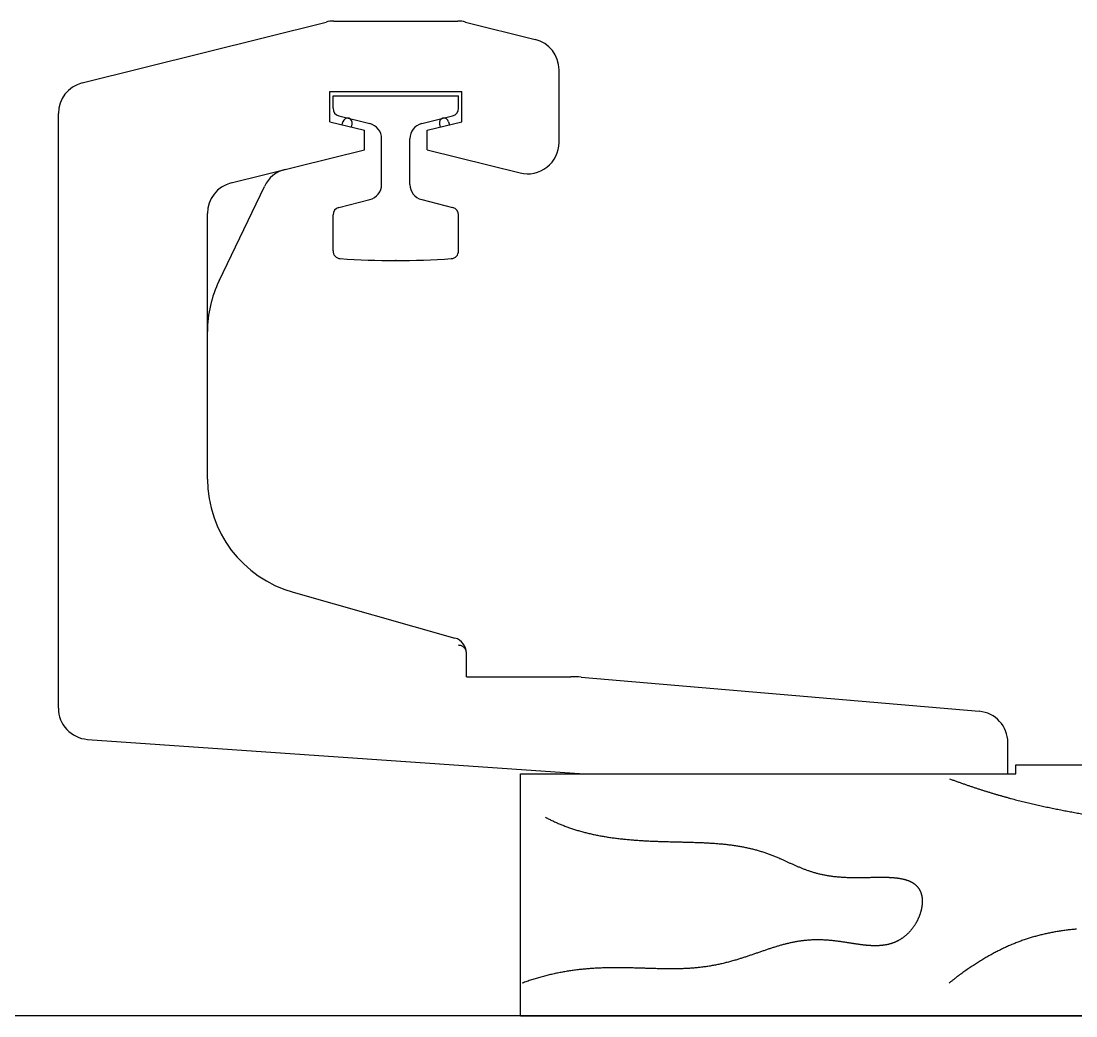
# Model space of a CAD drawing. Extents: x -17.4 to 61.4, y -22.6 to 16.1.
# Drawn here: x 13.443 to 14.114, y 0.879 to 1.513 of the extents above; entities that cross this region are included whole.
import ezdxf

# ---------------------------------------------------------------- set-up
doc = ezdxf.new("R2010")
doc.units = 0
doc.header["$LTSCALE"] = 2
doc.linetypes.add('POINTILLE', pattern=[0.25, 0, -0.25])
doc.layers.get('0').update_dxf_attribs({"linetype": 'CONTINUOUS'})

# ---------------------------------------------------------------- blocks, each defined once
blk = doc.blocks.new('TRAV_BOIS_1ISO')
at = {"color": 7, "linetype": 'Continuous'}
for p, q in [((-1419.037887, 322.7), (-1339.962113, 322.7)), ((-1579.350713, 283.237322), (-1423.8886, 322.10285)), ((-1335.1114, 322.10285), (-1290.649287, 310.987322)), ((-1275.5, 245.315528), (-1275.5, 291.584472)), ((-1421.5, 258.546118), (-1421.5, 277.7)), ((-1421.5, 277.7), (-1337.5, 277.7)), ((-1337.5, 258.546118), (-1337.5, 277.7)), ((-1419.5, 275), (-1339.5, 275)), ((-1419.5, 267.103882), (-1419.5, 275)), ((-1339.5, 267.103882), (-1339.5, 275)), ((-1594.5, -115.298772), (-1594.5, 263.834472)), ((-1415.712678, 262.25317), (-1396.074644, 257.343661)), ((-1362.925356, 257.343661), (-1343.287322, 262.25317)), ((-1421.5, 258.546118), (-1399.5, 253.046118)), ((-1413.623106, 256.576894), (-1413.138034, 258.517179)), ((-1407.802251, 255.121681), (-1407.317179, 257.061966)), ((-1359.5, 253.046118), (-1337.5, 258.546118)), ((-1351.682821, 257.061966), (-1351.197749, 255.121681)), ((-1345.861966, 258.517179), (-1345.376894, 256.576894)), ((-1399.5, 240.7), (-1399.5, 253.046118)), ((-1359.5, 240.7), (-1359.5, 253.046118)), ((-1388.5, 218.557764), (-1388.5, 247.642236)), ((-1370.5, 218.557764), (-1370.5, 247.642236)), ((-1484.350713, 219.487322), (-1399.5, 240.7)), ((-1359.5, 240.7), (-1300.350713, 225.912678)), ((-1492.117645, 157.147713), (-1463.248545, 217.307902)), ((-1415.712678, 203.94683), (-1396.074644, 208.856339)), ((-1362.925356, 208.856339), (-1343.287322, 203.94683)), ((-1499.5, 30.7), (-1499.5, 200.084472)), ((-1419.5, 176.238924), (-1419.5, 199.096118)), ((-1339.5, 176.238924), (-1339.5, 199.096118)), ((-1444.937023, -41.461819), (-1341.775064, -70.678424)), ((-1334.5, -95.3), (-1334.5, -80.3)), ((-1334.5, -95.3), (-1267.901748, -95.3)), ((-1261.481181, -95.57533), (-1007.787849, -117.373421)), ((-1575.890451, -135.250379), (-1259.5, -157.3)), ((-989.5, -157.3), (-989.5, -137.3)), ((-984.5, -151.598558), (-830.393971, -151.598558)), ((-984.5, -157.3), (-984.5, -151.598558)), ((-1300, -311.598558), (-1300, -157.3)), ((-1300, -157.3), (-984.5, -157.3)), ((-1259.5, -157.3), (-989.5, -157.3)), ((-1300, -311.598558), (0, -311.598558))]:
    blk.add_line(p, q, dxfattribs=at)
for points in [[(-1026.587688, -160.433717, 0.001028), (-1024.5366, -161.186504, 0.001041), (-1022.4956, -161.926018, 0.001055), (-1020.464686, -162.652261, 0.001068), (-1018.443854, -163.365237, 0.001082), (-1016.433098, -164.064952, 0.001095), (-1014.432408, -164.751415, 0.001108), (-1012.441765, -165.424643, 0.001121), (-1010.461148, -166.084657, 0.001133), (-1008.490526, -166.731486, 0.001145), (-1006.529861, -167.365166, 0.001156), (-1004.579102, -167.985743, 0.001166), (-1002.638192, -168.593273, 0.001176), (-1000.707058, -169.187823, 0.001184), (-998.785617, -169.769472, 0.001192), (-996.87377, -170.338312, 0.001197), (-994.971403, -170.894451, 0.001202), (-993.078389, -171.438009, 0.001204), (-991.194579, -171.969124, 0.001205), (-989.319808, -172.487952, 0.001203), (-987.453894, -172.994666, 0.001199), (-985.59663, -173.489458, 0.001193), (-983.74779, -173.972542, 0.001184), (-981.907127, -174.44415, 0.001172), (-980.074366, -174.904539, 0.001157), (-978.24921, -175.353989, 0.001138), (-976.431337, -175.792804, 0.001116), (-974.620397, -176.221312, 0.00109), (-972.81601, -176.639869, 0.00106), (-971.017771, -177.048858, 0.001026), (-969.225242, -177.448689, 0.000987), (-967.437954, -177.839804, 0.000944), (-965.655406, -178.222672, 0.000901), (-963.865705, -178.600171, 0.000848), (-962.079685, -178.970371, 0.00079), (-960.296736, -179.333845, 0.000728), (-958.516217, -179.691196, 0.000662), (-956.73746, -180.04305, 0.000593), (-954.959777, -180.390055, 0.000521), (-953.182453, -180.732879, 0.000447), (-951.404762, -181.072203, 0.000371), (-949.625959, -181.408726, 0.000293), (-947.845287, -181.743153, 0.000215), (-946.061982, -182.0762, 0.000136), (-944.275274, -182.408584, 0.000058), (-942.484387, -182.741027, -0.00002), (-940.688549, -183.074248, -0.000096)], [(-945.86478, -256.247767, 0.001795), (-947.348101, -256.394699, 0.001874), (-948.820309, -256.551449, 0.001952), (-950.281806, -256.718379, 0.002028), (-951.733007, -256.895848, 0.002103), (-953.174342, -257.084213, 0.002176), (-954.60625, -257.283826, 0.002247), (-956.029179, -257.495037, 0.002314), (-957.443587, -257.718188, 0.002379), (-958.849934, -257.95362, 0.00244), (-960.248687, -258.201666, 0.002498), (-961.640314, -258.462654, 0.002552), (-963.025282, -258.736905, 0.002602), (-964.404059, -259.024734, 0.002648), (-965.777109, -259.326447, 0.002689), (-967.144889, -259.642343, 0.002725), (-968.507852, -259.972714, 0.002757), (-969.866441, -260.317841, 0.002784), (-971.221089, -260.677996, 0.002807), (-972.572218, -261.053442, 0.002824), (-973.920235, -261.444431, 0.002838), (-975.265531, -261.851206, 0.002791), (-976.582467, -262.265646, 0.002796), (-977.897483, -262.695693, 0.002797), (-979.210897, -263.141543, 0.002794), (-980.523011, -263.603381, 0.002788), (-981.834111, -264.081383, 0.002779), (-983.144466, -264.575714, 0.002767), (-984.454331, -265.086531, 0.002753), (-985.763944, -265.613981, 0.002735), (-987.073531, -266.158201, 0.002716), (-988.383302, -266.719323, 0.002694), (-989.693455, -267.297466, 0.002671), (-991.004172, -267.892744, 0.002646), (-992.315627, -268.505262, 0.002619), (-993.627977, -269.135118, 0.002592), (-994.941371, -269.782402, 0.002563), (-996.255943, -270.447199, 0.002533), (-997.57182, -271.129585, 0.002502), (-998.889116, -271.829631, 0.002471), (-1000.207936, -272.5474, 0.00244), (-1001.528374, -273.282952, 0.002407), (-1002.850518, -274.03634, 0.002375), (-1004.174444, -274.80761, 0.002342), (-1005.500223, -275.596807, 0.00231), (-1006.827915, -276.403967, 0.002277), (-1008.157576, -277.229125, 0.002245), (-1009.489252, -278.072309, 0.002212), (-1010.822986, -278.933546, 0.00218), (-1012.158813, -279.812856, 0.002148), (-1013.496762, -280.710258, 0.002116), (-1014.836859, -281.625768, 0.002085), (-1016.179125, -282.559398, 0.002054), (-1017.523575, -283.511158, 0.002024), (-1018.870222, -284.481057, 0.001994), (-1020.219077, -285.4691, 0.001964), (-1021.570146, -286.475291, 0.001935), (-1022.923433, -287.499633, 0.001906), (-1024.278942, -288.542128, 0.001877), (-1025.636674, -289.602777, 0.001849), (-1026.996629, -290.681581)], [(-1284.016354, -184.970206, 0.003178), (-1282.906217, -185.556742, 0.003158), (-1281.785127, -186.131012, 0.003137), (-1280.653083, -186.693015, 0.003114), (-1279.510086, -187.242753, 0.003091), (-1278.356139, -187.780228, 0.003066), (-1277.191244, -188.305443, 0.003041), (-1276.015407, -188.818405, 0.003014), (-1274.828634, -189.319118, 0.002986), (-1273.630936, -189.807595, 0.002957), (-1272.422322, -190.283845, 0.002927), (-1271.202809, -190.747885, 0.002896), (-1269.972414, -191.199733, 0.002863), (-1268.731159, -191.639412, 0.00283), (-1267.479069, -192.066947, 0.002795), (-1266.216174, -192.48237, 0.002758), (-1264.942508, -192.885716, 0.002721), (-1263.658111, -193.277024, 0.002683), (-1262.363025, -193.656342, 0.002643), (-1261.057302, -194.02372, 0.002602), (-1259.740997, -194.379216, 0.00256), (-1258.414172, -194.722894, 0.002517), (-1257.076896, -195.054824, 0.002473), (-1255.729242, -195.375085, 0.002428), (-1254.371295, -195.683761, 0.002382), (-1253.003143, -195.980946, 0.002334), (-1251.624885, -196.266739, 0.002286), (-1250.236625, -196.541251, 0.002237), (-1248.838479, -196.804599, 0.002186), (-1247.430569, -197.056911, 0.002135), (-1246.013028, -197.298322, 0.002083), (-1244.585997, -197.52898, 0.00203), (-1243.149626, -197.749041, 0.001975), (-1241.704079, -197.958671, 0.00192), (-1240.249525, -198.158047, 0.001864), (-1238.786149, -198.347359, 0.001807), (-1237.314143, -198.526807, 0.00175), (-1235.833713, -198.696602, 0.001691), (-1234.345074, -198.856968, 0.001631), (-1232.848457, -199.008141, 0.00157), (-1231.344101, -199.150371, 0.001509), (-1229.832261, -199.28392, 0.001446), (-1228.313203, -199.409063, 0.001382), (-1226.787207, -199.526089, 0.001318), (-1225.254568, -199.635303, 0.001252), (-1223.715592, -199.737022, 0.001185), (-1222.170602, -199.831579, 0.001116), (-1220.619935, -199.919322, 0.001047), (-1219.063942, -200.000614, 0.000976), (-1217.50299, -200.075834, 0.000903), (-1215.937461, -200.145377, 0.000829), (-1214.367754, -200.209656, 0.000754), (-1212.794284, -200.269098, 0.000676), (-1211.217482, -200.32415, 0.000597), (-1209.637795, -200.375275, 0.000516), (-1208.055691, -200.422952, 0.000432), (-1206.471651, -200.467683, 0.000346), (-1204.886176, -200.509983, 0.000249), (-1203.363656, -200.548793, 0.000165), (-1201.840767, -200.586348, 0.000079), (-1200.317997, -200.623155, -0.000009), (-1198.795848, -200.65973, -0.000098), (-1197.27483, -200.696603, -0.00019), (-1195.755465, -200.734311, -0.000283), (-1194.23828, -200.773402, -0.000378), (-1192.723807, -200.814427, -0.000475), (-1191.212585, -200.857944, -0.000573), (-1189.705153, -200.904513, -0.000672), (-1188.202049, -200.954694, -0.000773), (-1186.703814, -201.009047, -0.000875), (-1185.210982, -201.068132, -0.000978), (-1183.724083, -201.132501, -0.001082), (-1182.243644, -201.202703, -0.001188), (-1180.770181, -201.27928, -0.001294), (-1179.3042, -201.362765, -0.0014), (-1177.846198, -201.453677, -0.001508), (-1176.396656, -201.552528, -0.001615), (-1174.956043, -201.659812, -0.001723), (-1173.52481, -201.776009, -0.00183), (-1172.10339, -201.901582, -0.001937), (-1170.692196, -202.036972, -0.002043), (-1169.29162, -202.182604, -0.002148), (-1167.90203, -202.338876, -0.002251), (-1166.52377, -202.506165, -0.002352), (-1165.157157, -202.684822, -0.00245), (-1163.802479, -202.875168, -0.002545), (-1162.459995, -203.077498, -0.002636), (-1161.129931, -203.292074, -0.002722), (-1159.812482, -203.519126, -0.002802), (-1158.507804, -203.758851, -0.002876), (-1157.21602, -204.011409, -0.002943), (-1155.937213, -204.276923, -0.003002), (-1154.671425, -204.555475, -0.003051), (-1153.418658, -204.847109, -0.00309), (-1152.178867, -205.151824, -0.003117), (-1150.951966, -205.469577, -0.003132), (-1149.73782, -205.800277, -0.003133), (-1148.536245, -206.143785, -0.003119), (-1147.347006, -206.499916, -0.003089), (-1146.169818, -206.868431, -0.003042), (-1145.004341, -207.249038, -0.002976), (-1143.85018, -207.641393, -0.002892), (-1142.706882, -208.045095, -0.002788), (-1141.573936, -208.459684, -0.002662), (-1140.45077, -208.884643, -0.002515), (-1139.33675, -209.319391, -0.002346), (-1138.231179, -209.763287, -0.002154), (-1137.133293, -210.215624, -0.001938), (-1136.04226, -210.675629, -0.0017), (-1134.957182, -211.142461, -0.001198), (-1134.071986, -211.529369, -0.001009), (-1133.189568, -211.919715, -0.000809), (-1132.309328, -212.312935, -0.000599), (-1131.430641, -212.708437, -0.000381), (-1130.552857, -213.105607, -0.000155), (-1129.675304, -213.503809, 0.000076), (-1128.797293, -213.902389, 0.000312), (-1127.918118, -214.300677, 0.00055), (-1127.03706, -214.697991, 0.000789), (-1126.153391, -215.093637, 0.001029), (-1125.266375, -215.486916, 0.001266), (-1124.37527, -215.877122, 0.0015), (-1123.479336, -216.26355, 0.001729), (-1122.57783, -216.645494, 0.001951), (-1121.670015, -217.022251, 0.002166), (-1120.75516, -217.393126, 0.002371), (-1119.832545, -217.757432, 0.002565), (-1118.901462, -218.114494, 0.002747), (-1117.961215, -218.463653, 0.002916), (-1117.011129, -218.804264, 0.003071), (-1116.050551, -219.135707, 0.00321), (-1115.078847, -219.45738, 0.003333), (-1114.095414, -219.768709, 0.00344), (-1113.099676, -220.069148, 0.003529), (-1112.091088, -220.358183, 0.003601), (-1111.069141, -220.635331, 0.003655), (-1110.033365, -220.900149, 0.003691), (-1108.983329, -221.152231, 0.00371), (-1107.918643, -221.391214, 0.003711), (-1106.838968, -221.616779, 0.003695), (-1105.744009, -221.828655, 0.003663), (-1104.633526, -222.026622, 0.003615), (-1103.507332, -222.210511, 0.003552), (-1102.365297, -222.380212, 0.003475), (-1101.207351, -222.535669, 0.003385), (-1100.03349, -222.676892, 0.003281), (-1098.84377, -222.803952, 0.003166), (-1097.638321, -222.916987, 0.003039), (-1096.41734, -223.016206, 0.002902), (-1095.181102, -223.101888, 0.002754), (-1093.929956, -223.17439, 0.002597), (-1092.664331, -223.234143, 0.002431), (-1091.384741, -223.281661, 0.002256), (-1090.091782, -223.317541, 0.002071), (-1088.786141, -223.342465, 0.001878), (-1087.468594, -223.357204, 0.001675), (-1086.140012, -223.362622, 0.001063), (-1084.801362, -223.359675, 0.001241), (-1083.45371, -223.349416, 0.001007), (-1082.098225, -223.332999, 0.000761), (-1080.736182, -223.31168, 0.000502), (-1079.368961, -223.286819, 0.000227), (-1077.998054, -223.259886, -0.000065), (-1076.625068, -223.232461, -0.000378), (-1075.251725, -223.206235, -0.000292), (-1074.606079, -223.194824, -0.000369), (-1073.96096, -223.184275, -0.000448), (-1073.316575, -223.174789, -0.00053), (-1072.673136, -223.166575, -0.000614), (-1072.030859, -223.159846, -0.000702), (-1071.389968, -223.154818, -0.000792), (-1070.750687, -223.151711, -0.000737), (-1070.113249, -223.150751, -0.000981), (-1069.477888, -223.152164, -0.00108), (-1068.844842, -223.156181, -0.001183), (-1068.214354, -223.163034, -0.001288), (-1067.586669, -223.172959, -0.001398), (-1066.962035, -223.186191, -0.001511), (-1066.340704, -223.202969, -0.001628), (-1065.722927, -223.22353, -0.001748), (-1065.108962, -223.248115, -0.001874), (-1064.499064, -223.276963, -0.002003), (-1063.893493, -223.310312, -0.002137), (-1063.292508, -223.348401, -0.002276), (-1062.696371, -223.391469, -0.00242), (-1062.105344, -223.43975, -0.00257), (-1061.519688, -223.493481, -0.002725), (-1060.939665, -223.552893, -0.002885), (-1060.365539, -223.618216, -0.003052), (-1059.79757, -223.689677, -0.003224), (-1059.23602, -223.767501, -0.003403), (-1058.68115, -223.851908, -0.003588), (-1058.133217, -223.943114, -0.00378), (-1057.59248, -224.041331, -0.003979), (-1057.059194, -224.146767, -0.004184), (-1056.533613, -224.259623, -0.004396), (-1056.015989, -224.380097, -0.004615), (-1055.506569, -224.508379, -0.00484), (-1055.005601, -224.644654, -0.005071), (-1054.513326, -224.7891, -0.005308), (-1054.029983, -224.941888, -0.00555), (-1053.55581, -225.103182, -0.005796), (-1053.091036, -225.273138, -0.006047), (-1052.63589, -225.451903, -0.0063), (-1052.190595, -225.639617, -0.006554), (-1051.755367, -225.83641, -0.006809), (-1051.330421, -226.042404, -0.007062), (-1050.915963, -226.25771, -0.007311), (-1050.512196, -226.48243, -0.007556), (-1050.119315, -226.716655, -0.007793), (-1049.737511, -226.960465, -0.00802), (-1049.366967, -227.213929, -0.008235), (-1049.007859, -227.477107, -0.008435), (-1048.660357, -227.750043, -0.008618), (-1048.324623, -228.032771, -0.008781), (-1048.000812, -228.325312, -0.008923), (-1047.68907, -228.627675, -0.009042), (-1047.389537, -228.939854, -0.009135), (-1047.102343, -229.261829, -0.009202), (-1046.827609, -229.593568, -0.009241), (-1046.565448, -229.935023, -0.009253), (-1046.315963, -230.286131, -0.009238), (-1046.079249, -230.646814, -0.009195), (-1045.855389, -231.016979, -0.009127), (-1045.644458, -231.396516, -0.009035), (-1045.446519, -231.785298, -0.00892), (-1045.261625, -232.183184, -0.008785), (-1045.089819, -232.590013, -0.008632), (-1044.931132, -233.005608, -0.008463), (-1044.785584, -233.429772, -0.008689), (-1044.64692, -233.884089, -0.008478), (-1044.522741, -234.347348, -0.008257), (-1044.41303, -234.819258, -0.008032), (-1044.317753, -235.299509, -0.007804), (-1044.236864, -235.787769, -0.007577), (-1044.170306, -236.28369, -0.007353), (-1044.118008, -236.786906, -0.007133), (-1044.079887, -237.297034, -0.006918), (-1044.05585, -237.813678, -0.006711), (-1044.045793, -238.336426, -0.006513), (-1044.049602, -238.864854, -0.006323), (-1044.067151, -239.398526, -0.006143), (-1044.098309, -239.936997, -0.005972), (-1044.142933, -240.479809, -0.005812), (-1044.200872, -241.026498, -0.005662), (-1044.271967, -241.576594, -0.005522), (-1044.356054, -242.129616, -0.005393), (-1044.452959, -242.685082, -0.005274), (-1044.562504, -243.242505, -0.005164), (-1044.684503, -243.801393, -0.005064), (-1044.818766, -244.361255, -0.004974), (-1044.965099, -244.921597, -0.004893), (-1045.1233, -245.481925, -0.004821), (-1045.293168, -246.041749, -0.004758), (-1045.474493, -246.600578, -0.004703), (-1045.667067, -247.157928, -0.004657), (-1045.870676, -247.713316, -0.004618), (-1046.085106, -248.266268, -0.004586), (-1046.31014, -248.816314, -0.004562), (-1046.545561, -249.362995, -0.004545), (-1046.79115, -249.905857, -0.004534), (-1047.046689, -250.44446, -0.004529), (-1047.311962, -250.978373, -0.00453), (-1047.586749, -251.507177, -0.004536), (-1047.870837, -252.030468, -0.004548), (-1048.16401, -252.547856, -0.004563), (-1048.466057, -253.058964, -0.005447), (-1048.836103, -253.657457, -0.005481), (-1049.218033, -254.246016, -0.00552), (-1049.611508, -254.824107, -0.005564), (-1050.016198, -255.39123, -0.005611), (-1050.431775, -255.946918, -0.005661), (-1050.857922, -256.490737, -0.005713), (-1051.294325, -257.022285, -0.005766), (-1051.740677, -257.541192, -0.005819), (-1052.196677, -258.047118, -0.005873), (-1052.66203, -258.539754, -0.005925), (-1053.136447, -259.018819, -0.005976), (-1053.619645, -259.484063, -0.006024), (-1054.111346, -259.935264, -0.006068), (-1054.611278, -260.372226, -0.006108), (-1055.119174, -260.794781, -0.006144), (-1055.634775, -261.202789, -0.006173), (-1056.157824, -261.596133, -0.006197), (-1056.688073, -261.974722, -0.006213), (-1057.225275, -262.338491, -0.006222), (-1057.769193, -262.687398, -0.006223), (-1058.319593, -263.021423, -0.006215), (-1058.876245, -263.34057, -0.006199), (-1059.438926, -263.644865, -0.006173), (-1060.007418, -263.934355, -0.006139), (-1060.581506, -264.209107, -0.006094), (-1061.160982, -264.469209, -0.00604), (-1061.745643, -264.714769, -0.005977), (-1062.335289, -264.945911, -0.005904), (-1062.929725, -265.162781, -0.005823), (-1063.528763, -265.36554, -0.005732), (-1064.132216, -265.554366, -0.005633), (-1064.739905, -265.729455, -0.005526), (-1065.351654, -265.891016, -0.005412), (-1065.967289, -266.039276, -0.005291), (-1066.586645, -266.174474, -0.005163), (-1067.209559, -266.296863, -0.005029), (-1067.83587, -266.406711, -0.00489), (-1068.465424, -266.504296, -0.004746), (-1069.098072, -266.589909, -0.004598), (-1069.733665, -266.663853, -0.004447), (-1070.372062, -266.72644, -0.004293), (-1071.013123, -266.777993, -0.004136), (-1071.656714, -266.818843, -0.003977), (-1072.302703, -266.849332, -0.003816), (-1072.950963, -266.869808, -0.003655), (-1073.601369, -266.880627, -0.001197), (-1074.253802, -266.882151, -0.00333), (-1074.908144, -266.87475, -0.003168), (-1075.564282, -266.858799, -0.003006), (-1076.222106, -266.834675, -0.002845), (-1076.881509, -266.802764, -0.002685), (-1077.542388, -266.763451, -0.002525), (-1078.204642, -266.717127, -0.002368), (-1078.868174, -266.664185, -0.002211), (-1079.53289, -266.605018, -0.002057), (-1080.198699, -266.540021, -0.001904), (-1080.865512, -266.469591, -0.001753), (-1081.533244, -266.394122, -0.001604), (-1082.201812, -266.314008, -0.001458), (-1082.871136, -266.229644, -0.001314), (-1083.54114, -266.141419, -0.001172), (-1084.211748, -266.049722, -0.001032), (-1084.882888, -265.954938, -0.000895), (-1085.554491, -265.857448, -0.000761), (-1086.226489, -265.757627, -0.000629), (-1086.898818, -265.655846, -0.0005), (-1087.571415, -265.552471, -0.000374), (-1088.244219, -265.44786, -0.000251), (-1088.917172, -265.342364, -0.000131), (-1089.590219, -265.236326, -0.000015), (-1090.263304, -265.130082, 0.000099), (-1090.936376, -265.023957, 0.000209), (-1091.609384, -264.918267, 0.000605), (-1092.765117, -264.73862, 0.000901), (-1093.920285, -264.56263, 0.00118), (-1095.074671, -264.39168, 0.001443), (-1096.228071, -264.227059, 0.001689), (-1097.380295, -264.069969, 0.00192), (-1098.531167, -263.921524, 0.002137), (-1099.680525, -263.782751, 0.002338), (-1100.828222, -263.654595, 0.002526), (-1101.97412, -263.53792, 0.002698), (-1103.118099, -263.43351, 0.002857), (-1104.260047, -263.342071, 0.003001), (-1105.399865, -263.264236, 0.003131), (-1106.537468, -263.200563, 0.003246), (-1107.67278, -263.151539, 0.003347), (-1108.805736, -263.117582, 0.003434), (-1109.936284, -263.099044, 0.001244), (-1111.064381, -263.096211, 0.003564), (-1112.189992, -263.109305, 0.003607), (-1113.313096, -263.138489, 0.003637), (-1114.433679, -263.183866, 0.003652), (-1115.551735, -263.245482, 0.003654), (-1116.667269, -263.32333, 0.003643), (-1117.780293, -263.417346, 0.003618), (-1118.890828, -263.52742, 0.003581), (-1119.998903, -263.65339, 0.003532), (-1121.104553, -263.79505, 0.003472), (-1122.207821, -263.952145, 0.0034), (-1123.308757, -264.124383, 0.003319), (-1124.407417, -264.311426, 0.003228), (-1125.503864, -264.512902, 0.003127), (-1126.598165, -264.728399, 0.003019), (-1127.690395, -264.957472, 0.002903), (-1128.780632, -265.199645, 0.00278), (-1129.86896, -265.454408, 0.00265), (-1130.955467, -265.721226, 0.002516), (-1132.040245, -265.999537, 0.002376), (-1133.123391, -266.288752, 0.002232), (-1134.205004, -266.588264, 0.002084), (-1135.285186, -266.897442, 0.001932), (-1136.364044, -267.215639, 0.001779), (-1137.441686, -267.542191, 0.001623), (-1138.518222, -267.876421, 0.001465), (-1139.593765, -268.217637, 0.001306), (-1140.668427, -268.565142, 0.001146), (-1141.742325, -268.918225, 0.000986), (-1142.815574, -269.276174, 0.000826), (-1143.88829, -269.63827, 0.000666), (-1144.96059, -270.003794, 0.000507), (-1146.032591, -270.372026, 0.000349), (-1147.104409, -270.742249, 0.000193), (-1148.176159, -271.113748, 0.000038), (-1149.247955, -271.485818, -0.000114), (-1150.31991, -271.857759, -0.000264), (-1151.392136, -272.228884, -0.000412), (-1152.464741, -272.598516, -0.000556), (-1153.537832, -272.965993, -0.000696), (-1154.611513, -273.33067, -0.000832), (-1155.685884, -273.691921, -0.000965), (-1156.761043, -274.049139, -0.001092), (-1157.837084, -274.401741, -0.001214), (-1158.914097, -274.749168, -0.00133), (-1159.992166, -275.090887, -0.00144), (-1161.071372, -275.426394, -0.001544), (-1162.151791, -275.755216, -0.002062), (-1163.502497, -276.155701, -0.002198), (-1164.855327, -276.544299, -0.00232), (-1166.210391, -276.920312, -0.002428), (-1167.567788, -277.283117, -0.002523), (-1168.927602, -277.632172, -0.002604), (-1170.289906, -277.96701, -0.002672), (-1171.654762, -278.287235, -0.002727), (-1173.022219, -278.592522, -0.00277), (-1174.392315, -278.882615, -0.002801), (-1175.765078, -279.157324, -0.002819), (-1177.140524, -279.416522, -0.002826), (-1178.518661, -279.660142, -0.002822), (-1179.899487, -279.888177, -0.002807), (-1181.28299, -280.100677, -0.002782), (-1182.669148, -280.297745, -0.002747), (-1184.057935, -280.479536, -0.002703), (-1185.449311, -280.646256, -0.00265), (-1186.843233, -280.798156, -0.002589), (-1188.239649, -280.935533, -0.00252), (-1189.638499, -281.058726, -0.002444), (-1191.039718, -281.168115, -0.002362), (-1192.443234, -281.264117, -0.002273), (-1193.848971, -281.347184, -0.002179), (-1195.256844, -281.417803, -0.002079), (-1196.666767, -281.476491, -0.001975), (-1198.078646, -281.523791, -0.001868), (-1199.492385, -281.560277, -0.001756), (-1200.907883, -281.586543, -0.001642), (-1202.325037, -281.603206, -0.001525), (-1203.743739, -281.610902, -0.000198), (-1205.16388, -281.610282, -0.001284), (-1206.585347, -281.602016, -0.001162), (-1208.008026, -281.586781, -0.001039), (-1209.431801, -281.565268, -0.000915), (-1210.856556, -281.538173, -0.000791), (-1212.282173, -281.506197, -0.000667), (-1213.708533, -281.470046, -0.000543), (-1215.13552, -281.430424, -0.000421), (-1216.563015, -281.388035, -0.000299), (-1217.990901, -281.343578, -0.000179), (-1219.419062, -281.297746, -0.000061), (-1220.847385, -281.251223, 0.000055), (-1222.275756, -281.204682, 0.000168), (-1223.704066, -281.158781, 0.000279), (-1225.132207, -281.114164, 0.000386), (-1226.560075, -281.071456, 0.000548), (-1228.140401, -281.027131, 0.00067), (-1229.720136, -280.986676, 0.000787), (-1231.299155, -280.950846, 0.0009), (-1232.877336, -280.920363, 0.001007), (-1234.454565, -280.895918, 0.001111), (-1236.030731, -280.878169, 0.00121), (-1237.60573, -280.867745, 0.000779), (-1239.179461, -280.865245, 0.001395), (-1240.751829, -280.871238, 0.001481), (-1242.322745, -280.886264, 0.001564), (-1243.892122, -280.910836, 0.001642), (-1245.459879, -280.945442, 0.001717), (-1247.025939, -280.990539, 0.001788), (-1248.59023, -281.046564, 0.001855), (-1250.152684, -281.113925, 0.001918), (-1251.713236, -281.193008, 0.001978), (-1253.271825, -281.284174, 0.002034), (-1254.828395, -281.387764, 0.002087), (-1256.382893, -281.504094, 0.002136), (-1257.93527, -281.633461, 0.002182), (-1259.485479, -281.776142, 0.002225), (-1261.033477, -281.932392, 0.002264), (-1262.579225, -282.102449, 0.0023), (-1264.122687, -282.286531, 0.002333), (-1265.663828, -282.484841, 0.002364), (-1267.202617, -282.697562, 0.002391), (-1268.739028, -282.924865, 0.002415), (-1270.273033, -283.166901, 0.002436), (-1271.80461, -283.423811, 0.002455), (-1273.333738, -283.695718, 0.002472), (-1274.860398, -283.982736, 0.002485), (-1276.384574, -284.284962, 0.002497), (-1277.906251, -284.602485, 0.002506), (-1279.425416, -284.935382, 0.002513), (-1280.942058, -285.283719, 0.002518), (-1282.456167, -285.647554, 0.002521), (-1283.967736, -286.026934, 0.002523), (-1285.476757, -286.4219, 0.002523), (-1286.983226, -286.832485, 0.002521), (-1288.487138, -287.258716, 0.002518), (-1289.988488, -287.700612, 0.002513), (-1291.487276, -288.15819, 0.002507), (-1292.983498, -288.631461, 0.002501), (-1294.477154, -289.120432, 0.002493), (-1295.968243, -289.625107, 0.002485), (-1297.456764, -290.14549, 0.002476), (-1298.942718, -290.681581)]]:
    blk.add_lwpolyline(points, format="xyb", dxfattribs=at)
for centre, radius, start, end in [((-1419.037887, 302.7), 20, 90, 104.036243), ((-1339.962113, 302.7), 20, 75.963757, 90), ((-1295.5, 291.584472), 20, 0, 75.963757), ((-1574.5, 263.834472), 20, 104.036243, 180), ((-1414.5, 267.103882), 5, 180, 255.963757), ((-1344.5, 267.103882), 5, 284.036243, 0), ((-1410.227607, 257.789572), 3, 345.963757, 165.963757), ((-1398.5, 247.642236), 10, 0, 75.963757), ((-1360.5, 247.642236), 10, 104.036243, 180), ((-1348.772393, 257.789572), 3, 14.036243, 194.036243), ((-1295.5, 245.315528), 20, 255.963757, 0), ((-1445.217173, 208.655179), 20, 104.036243, 154.365025), ((-1479.5, 200.084472), 20, 104.036243, 180), ((-1398.5, 218.557764), 10, 284.036243, 0), ((-1360.5, 218.557764), 10, 180, 255.963757), ((-1414.5, 199.096118), 5, 104.036243, 180), ((-1344.5, 199.096118), 5, 0, 75.963757), ((-1414.5, 176.238924), 5, 180, 265.9454), ((-1344.5, 176.238924), 5, 274.0546, 0), ((-1379.5, 670), 500, 265.9454, 274.0546), ((-1424.5, 124.7), 75, 154.365025, 180), ((-1424.5, 30.7), 75, 180, 254.187293), ((-1344.5, -80.3), 10, 0, 74.187293), ((-1267.901748, -170.3), 75, 85.089037, 90), ((-1574.5, -115.298772), 20, 180, 266.013436), ((-1009.5, -137.3), 20, 0, 85.089037), ((-1197.305309, -82.3), 75, 266.647716, 270)]:
    blk.add_arc(centre, radius, start, end, dxfattribs=at)
at = {"color": 7, "linetype": 'POINTILLE'}
blk.add_arc((-1339.5, -80.3), 5, 0, 90, dxfattribs=at)
at = {"color": 7}
blk.add_point((-1379.5, 170), dxfattribs=at)
blk = doc.blocks.new('A$C09A24855')
at = {"xscale": 0.0009467775310017405, "yscale": 0.0009467775310017405, "zscale": 0.0009467775310017405}
blk.add_blockref('TRAV_BOIS_1ISO', (1.50964, 0.29501), dxfattribs=at)
blk = doc.blocks.new('A$C5999381F')
at = {"xscale": 2, "yscale": 2, "zscale": 2}
blk.add_blockref('A$C09A24855', (0, 0), dxfattribs=at)

msp = doc.modelspace()

# ---------------------------------------------------------------- linework, layer by layer
msp.add_line((60.33121, 0.87914), (4.66086, 0.87914))

# ---------------------------------------------------------------- block references
at = {"xscale": 0.5275734999999999, "yscale": 0.5275734999999999, "zscale": 0.5275734999999999}
msp.add_blockref('A$C5999381F', (13.46674, 0.87914), dxfattribs=at)

doc.saveas('drawing.dxf')
